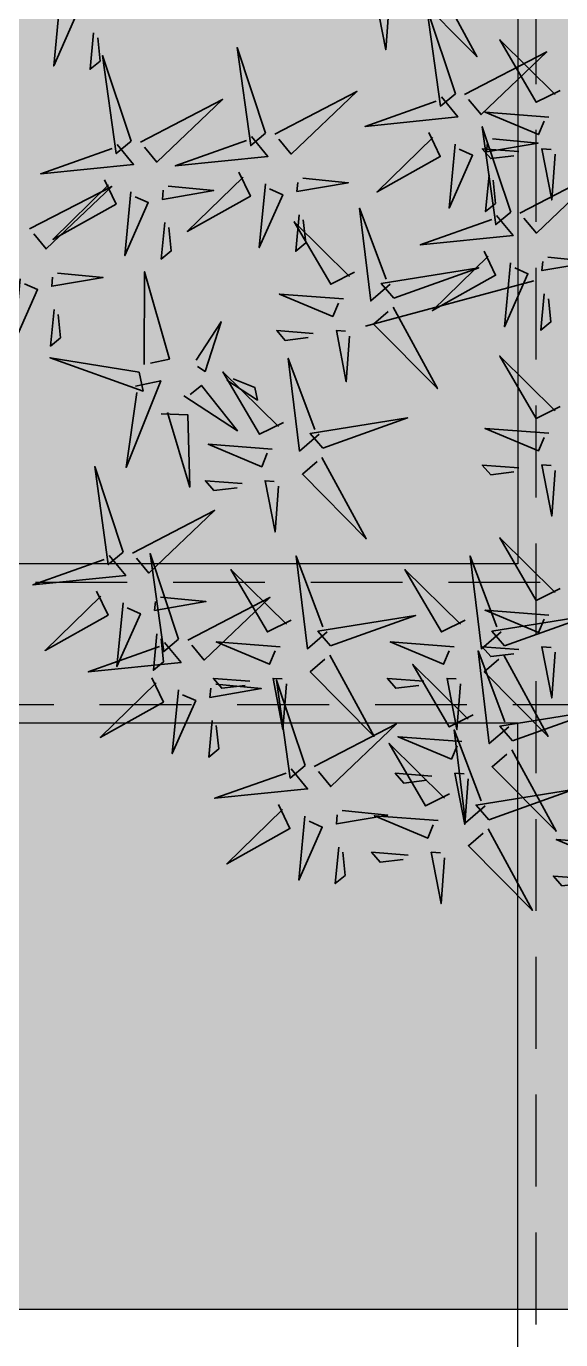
# Model space of a CAD drawing. Header units: millimetres. Extents: x -2842 to 18480, y -2414 to 14540.
# Drawn here: x 4265 to 4702, y 5630 to 6702 of the extents above; entities that cross this region are included whole.
import ezdxf

# ---------------------------------------------------------------- set-up
doc = ezdxf.new("R2010")
doc.units = ezdxf.units.MM
doc.header["$LTSCALE"] = 150
doc.linetypes.add('DASHED', pattern=[0.75, 0.5, -0.25])
doc.layers.add('ad-Elevation 10', color=8, linetype='Continuous')
doc.layers.add('ad-Furniture', color=8, linetype='Continuous')
doc.layers.add('ad-Glass Sectionline', color=140, linetype='Continuous', true_color=0x00bfff)
doc.layers.add('ad-Landscape', color=7, linetype='Continuous', lineweight=35, true_color=0x007f00)
doc.layers.add('ad-Landscape 2', color=7, linetype='Continuous', lineweight=35, true_color=0x264c00)

# ---------------------------------------------------------------- blocks, each defined once
blk = doc.blocks.new('bamboo')
at = {"layer": 'ad-Landscape'}
for points in [[(-1289.2, 342), (-1299.8, 231.9), (-1259.3, 323.3), (-1282.1, 333.4)], [(-1230.9, 288.8), (-1236.9, 225.9), (-1219.6, 240.1), (-1223.8, 280.1)], [(-1166, 102), (-1215.3, 249.6), (-1191.8, 80.7), (-1166, 102)], [(-933.9, 115.6), (-983.2, 263.3), (-959.7, 94.3), (-933.9, 115.6)], [(-1150.2, 100.5), (-1008.3, 174), (-1121.8, 66), (-1143.1, 91.9)], [(-1190.3, 96.4), (-1161.9, 61.9), (-1322.1, 45.7), (-1198.9, 89.3)], [(-958.2, 110.1), (-929.8, 75.6), (-1090, 59.3), (-966.8, 103)], [(-979.9, 48.7), (-960.1, 7.1), (-1069.1, -53.8), (-972.8, 40.1)], [(-1341.4, -49.5), (-1199.5, 24), (-1312.9, -84), (-1334.3, -58.1)], [(-1212, 35.1), (-1192.2, -6.5), (-1301.2, -67.4), (-1204.9, 26.4)], [(-1102, 24.4), (-1023.4, 16.8), (-1112.1, 1.6), (-1110.6, 17.3)], [(-934.3, 28.4), (-944.8, -81.7), (-904.3, 9.6), (-927.2, 19.8)], [(-869.9, 38), (-791.3, 30.4), (-880, 15.2), (-878.5, 30.9)], [(-548.2, 43.3), (-554.2, -19.6), (-537, -5.4), (-541.1, 34.7)], [(-1166.4, 14.8), (-1176.9, -95.3), (-1136.4, -4), (-1159.3, 6.1)], [(-718.6, -144.5), (-752.5, -173.6), (-772, -13.7), (-725.8, -136)], [(-1108, -38.5), (-1114, -101.4), (-1096.8, -87.2), (-1100.9, -47.1)], [(-780.4, -124), (-821.5, -144.7), (-884.6, -37), (-788.8, -131.3)], [(-875.9, -24.9), (-881.9, -87.8), (-864.7, -73.6), (-868.8, -33.5)], [(-556.7, -87.7), (-536.9, -129.3), (-645.8, -190.1), (-549.6, -96.3)], [(-1357.5, -135.2), (-1368, -245.3), (-1327.6, -154), (-1350.4, -143.9)], [(-1293.1, -125.6), (-1214.5, -133.2), (-1303.2, -148.4), (-1301.7, -132.7)], [(-1143.7, -283.2), (-1143, -123.3), (-1099.9, -274), (-1132.7, -280.9)], [(-712.5, -168.7), (-565.9, -116.3), (-734.3, -143.3), (-712.5, -168.7)], [(-799.7, -170.1), (-910, -161.8), (-817.9, -200.4), (-808.2, -177.3)], [(-1299.1, -188.5), (-1305.1, -251.4), (-1287.9, -237.2), (-1292, -197.1)], [(-713.7, -184.4), (-637.3, -324.8), (-747.6, -213.6), (-722.2, -191.7)], [(-1053.9, -275.7), (-1010.7, -209.6), (-1038.4, -295.3), (-1051.6, -286.6)], [(-851.8, -229.5), (-914.8, -224.8), (-900.2, -241.7), (-860.3, -236.8)], [(-788.8, -234.2), (-794.8, -313), (-811.8, -224.6), (-796, -225.8)], [(-1152.3, -296.4), (-1306, -271.7), (-1145.4, -329.2), (-1152.3, -296.4)], [(-841.4, -403.5), (-875.3, -432.7), (-894.8, -272.8), (-848.7, -395.1)], [(-1158.7, -320.6), (-1114.9, -311.4), (-1174.8, -460.8), (-1156.4, -331.5)], [(-903.2, -383.1), (-944.4, -403.7), (-1007.5, -296), (-911.7, -390.3)], [(-1000.9, -310.2), (-948, -344.7), (-952.6, -322.9), (-990, -307.9)], [(-1075.2, -337.2), (-982.6, -397.6), (-1044.7, -319.4), (-1064.3, -334.9)], [(-1114.4, -368.3), (-1068.3, -370), (-1064.9, -494.8), (-1103.4, -366)], [(-835.4, -427.8), (-688.8, -375.4), (-857.2, -402.4), (-835.4, -427.8)], [(-922.6, -429.1), (-1032.9, -420.9), (-940.7, -459.5), (-931.1, -436.4)], [(-836.6, -443.5), (-760.1, -583.9), (-870.5, -472.6), (-845, -450.8)], [(-1179.6, -607.1), (-1229, -459.4), (-1205.5, -628.4), (-1179.6, -607.1)], [(-974.6, -488.6), (-1037.7, -483.9), (-1023.1, -500.8), (-983.1, -495.9)], [(-911.6, -493.3), (-917.6, -572.1), (-934.7, -483.7), (-918.9, -484.8)], [(-1163.9, -608.6), (-1022, -535), (-1135.5, -643.1), (-1156.8, -617.2)], [(-425.4, -669.4), (-466.6, -690.1), (-529.7, -582.4), (-433.9, -676.7)], [(-1084.1, -757), (-1133.4, -609.4), (-1109.9, -778.4), (-1084.1, -757)], [(-1204, -612.6), (-1175.5, -647.1), (-1335.8, -663.4), (-1212.6, -619.7)], [(-827.8, -744.4), (-861.7, -773.6), (-881.2, -613.7), (-835.1, -736)], [(-527.4, -744.4), (-561.3, -773.6), (-580.8, -613.7), (-534.7, -736)], [(-889.6, -724), (-930.8, -744.6), (-993.8, -636.9), (-898.1, -731.2)], [(-589.2, -724), (-630.4, -744.6), (-693.5, -636.9), (-597.7, -731.2)], [(-1225.7, -674), (-1205.9, -715.6), (-1314.8, -776.5), (-1218.6, -682.6)], [(-1180, -694.3), (-1190.5, -804.4), (-1150.1, -713.1), (-1172.9, -702.9)], [(-1115.6, -684.7), (-1037, -692.3), (-1125.7, -707.5), (-1124.2, -691.8)], [(-1068.3, -758.6), (-926.4, -685), (-1039.9, -793.1), (-1061.2, -767.2)], [(-821.7, -768.6), (-675.1, -716.3), (-843.5, -743.3), (-821.7, -768.6)], [(-444.7, -715.5), (-555, -707.2), (-462.9, -745.8), (-453.2, -722.8)], [(-521.3, -768.6), (-374.8, -716.3), (-543.2, -743.3), (-521.3, -768.6)], [(-1121.6, -747.6), (-1127.7, -810.5), (-1110.4, -796.3), (-1114.5, -756.2)], [(-1108.4, -762.6), (-1079.9, -797.1), (-1240.2, -813.4), (-1117, -769.7)], [(-908.9, -770), (-1019.2, -761.8), (-927.1, -800.3), (-917.4, -777.3)], [(-608.6, -770), (-718.8, -761.8), (-626.7, -800.3), (-617.1, -777.3)], [(-496.8, -774.9), (-559.8, -770.2), (-545.3, -787.1), (-505.3, -782.2)], [(-433.8, -779.7), (-439.8, -858.4), (-456.8, -770), (-441.1, -771.2)], [(-822.9, -784.4), (-746.5, -924.8), (-856.8, -813.5), (-831.4, -791.7)], [(-513.8, -908.1), (-547.7, -937.2), (-567.2, -777.3), (-521, -899.6)], [(-522.5, -784.4), (-446.1, -924.8), (-556.4, -813.5), (-531, -791.7)], [(-575.6, -887.6), (-616.8, -908.3), (-679.8, -800.6), (-584, -894.9)], [(-1130.1, -824), (-1110.3, -865.6), (-1219.3, -926.5), (-1123, -832.6)], [(-1020.1, -834.7), (-941.4, -842.3), (-1030.2, -857.5), (-1028.7, -841.8)], [(-961, -829.5), (-1024, -824.8), (-1009.5, -841.7), (-969.5, -836.8)], [(-898, -834.2), (-904, -913), (-921, -824.6), (-905.3, -825.7)], [(-865.6, -975.2), (-915, -827.6), (-891.5, -996.5), (-865.6, -975.2)], [(-660.6, -829.5), (-723.6, -824.8), (-709.1, -841.7), (-669.1, -836.8)], [(-597.6, -834.2), (-603.6, -913), (-620.7, -824.6), (-604.9, -825.7)], [(-1084.5, -844.3), (-1095, -954.4), (-1054.5, -863.1), (-1077.3, -852.9)], [(-507.7, -932.3), (-361.1, -879.9), (-529.5, -906.9), (-507.7, -932.3)], [(-1026.1, -897.6), (-1032.1, -960.5), (-1014.9, -946.3), (-1019, -906.2)], [(-849.9, -976.7), (-708, -903.2), (-821.4, -1011.2), (-842.8, -985.4)], [(-594.9, -933.7), (-705.2, -925.4), (-613.1, -964), (-603.4, -940.9)], [(-554.7, -1044.4), (-588.6, -1073.6), (-608.1, -913.7), (-562, -1036)], [(-616.5, -1023.9), (-657.7, -1044.6), (-720.8, -936.9), (-625, -1031.2)], [(-508.9, -948), (-432.5, -1088.4), (-542.8, -977.2), (-517.4, -955.3)], [(-889.9, -980.8), (-861.5, -1015.3), (-1021.7, -1031.5), (-898.6, -987.9)], [(-647, -993.1), (-710, -988.4), (-695.4, -1005.3), (-655.5, -1000.4)], [(-584, -997.8), (-590, -1076.6), (-607, -988.2), (-591.3, -989.4)], [(-548.6, -1068.6), (-402.1, -1016.3), (-570.5, -1043.2), (-548.6, -1068.6)], [(-911.7, -1042.2), (-891.9, -1083.8), (-1000.8, -1144.6), (-904.6, -1050.8)], [(-866, -1062.5), (-876.5, -1172.5), (-836.1, -1081.2), (-858.9, -1071.1)], [(-801.6, -1052.8), (-723, -1060.4), (-811.7, -1075.7), (-810.2, -1059.9)], [(-635.9, -1070), (-746.1, -1061.7), (-654, -1100.3), (-644.4, -1077.3)], [(-549.8, -1084.4), (-473.4, -1224.8), (-583.8, -1113.5), (-558.3, -1091.7)], [(-321.9, -1110.9), (-432.1, -1102.7), (-340, -1141.2), (-330.3, -1118.2)], [(-807.6, -1115.7), (-813.6, -1178.6), (-796.4, -1164.4), (-800.5, -1124.4)], [(-687.9, -1129.5), (-751, -1124.7), (-736.4, -1141.7), (-696.4, -1136.8)], [(-624.9, -1134.2), (-630.9, -1213), (-648, -1124.6), (-632.2, -1125.7)], [(-373.9, -1170.4), (-436.9, -1165.7), (-422.4, -1182.6), (-382.4, -1177.7)]]:
    blk.add_lwpolyline(points, dxfattribs=at)
at = {"layer": 'ad-Landscape 2'}
blk.add_line((-470.6, -139.1), (-761.2, -217.2), dxfattribs=at)
for points in [[(-645.4, 388.3), (-569, 247.9), (-679.3, 359.1), (-653.9, 381)], [(-720.5, 338.5), (-726.5, 259.7), (-743.5, 348.1), (-727.8, 346.9)], [(-606.2, 183.8), (-655.6, 331.4), (-632, 162.5), (-606.2, 183.8)], [(-425.4, 189.6), (-466.6, 169), (-529.7, 276.7), (-433.9, 182.4)], [(-590.5, 182.3), (-448.6, 255.9), (-562, 147.8), (-583.4, 173.7)], [(-918.2, 114.1), (-776.2, 187.7), (-889.7, 79.6), (-911, 105.5)], [(-630.5, 178.2), (-602.1, 143.7), (-762.3, 127.5), (-639.2, 171.1)], [(-444.7, 143.6), (-555, 151.8), (-462.9, 113.3), (-453.2, 136.3)], [(-652.3, 116.9), (-632.5, 75.3), (-741.4, 14.4), (-645.2, 108.2)], [(-510.6, -20.7), (-560, 126.9), (-536.5, -42), (-510.6, -20.7)], [(-606.6, 96.6), (-617.1, -13.5), (-576.7, 77.8), (-599.5, 88)], [(-542.2, 106.2), (-463.6, 98.6), (-552.3, 83.4), (-550.8, 99.1)], [(-496.8, 84.1), (-559.8, 88.8), (-545.3, 71.9), (-505.3, 76.8)], [(-433.8, 79.4), (-439.8, 0.6), (-456.8, 89), (-441.1, 87.9)], [(-494.9, -22.2), (-353, 51.3), (-466.5, -56.7), (-487.8, -30.9)], [(-535, -26.3), (-506.5, -60.8), (-666.8, -77), (-543.6, -33.4)], [(-511, -108), (-521.6, -218), (-481.1, -126.7), (-503.9, -116.6)], [(-446.7, -98.3), (-368, -105.9), (-456.8, -121.2), (-455.3, -105.4)], [(-452.7, -161.2), (-458.7, -224.1), (-441.4, -209.9), (-445.5, -169.8)], [(-425.4, -355.8), (-466.6, -376.5), (-529.7, -268.8), (-433.9, -363.1)], [(-444.7, -401.9), (-555, -393.6), (-462.9, -432.2), (-453.2, -409.1)], [(-496.8, -461.3), (-559.8, -456.6), (-545.3, -473.5), (-505.3, -468.6)], [(-433.8, -466), (-439.8, -544.8), (-456.8, -456.4), (-441.1, -457.6)]]:
    blk.add_lwpolyline(points, dxfattribs=at)
blk = doc.blocks.new('zw$3ABB')
at = {"layer": 'ad-Elevation 10', "linetype": 'DASHED'}
for points in [[(1071.7, -100), (1171.7, -100), (1171.7, -2880), (1071.7, -2880)], [(100, -1936.7), (3265, -1936.7), (3265, -2036.7), (100, -2036.7)]]:
    blk.add_lwpolyline(points, close=True, dxfattribs=at)
at = {"layer": 'ad-Glass Sectionline', "transparency": 33554585}
for points in [[(115, -1058.3), (1056.7, -1058.3), (1056.7, -1921.7), (115, -1921.7)], [(1056.7, -2051.7), (115, -2051.7), (115, -2865), (1056.7, -2865)]]:
    blk.add_lwpolyline(points, close=True, dxfattribs=at)
blk = doc.blocks.new('zw$DAD3')
at = {"true_color": 0x7f5f3f, "transparency": 33554610}
h = blk.add_hatch(dxfattribs=at)
h.set_pattern_fill('DOTS', color=37, scale=20, angle=360)
h.set_pattern_definition([(360, (-800139.518, 271344.397), (15.875, 31.75), [0, -31.75])])
h.paths.add_polyline_path([(450, -2530), (2915, -2530), (2915, -450), (450, -450)])
at = {"layer": 'ad-Elevation 10'}
blk.add_lwpolyline([(450, -2530), (2915, -2530), (2915, -450), (450, -450)], close=True, dxfattribs=at)
blk.add_blockref('zw$3ABB', (0, 0))
at = {"layer": 'ad-Landscape', "linetype": 'Continuous', "xscale": 0.473259546584505, "yscale": 0.473259546584505, "zscale": 0.473259546584505}
blk.add_blockref('bamboo', (1292.6, -1624.9), dxfattribs=at)
blk = doc.blocks.new('zw$66EE')
at = {"layer": 'ad-Furniture', "rotation": 359.9999999999997}
blk.add_blockref('zw$DAD3', (3610, 8185), dxfattribs=at)

msp = doc.modelspace()

# ---------------------------------------------------------------- block references
at = {"layer": 'ad-Furniture'}
msp.add_blockref('zw$66EE', (0, 0), dxfattribs=at)

doc.saveas('drawing.dxf')
